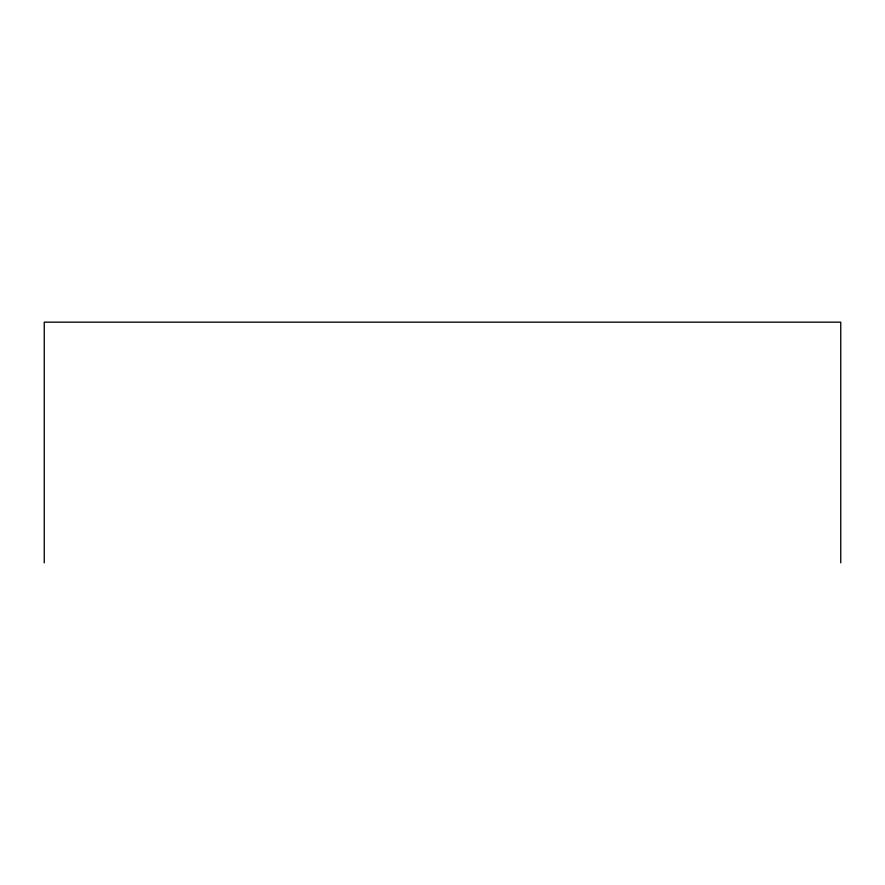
<?xml version="1.0" encoding="UTF-8"?>
<svg xmlns="http://www.w3.org/2000/svg" width="885" height="885" viewBox="0 0 885 885"><rect width="100%" height="100%" fill="white"/><g stroke="black" fill="none" stroke-linecap="round" stroke-linejoin="round"><path stroke-width="1.33" d="M840.75 562.838L840.75 322.162L44.25 322.162L44.25 562.838"/></g></svg>
